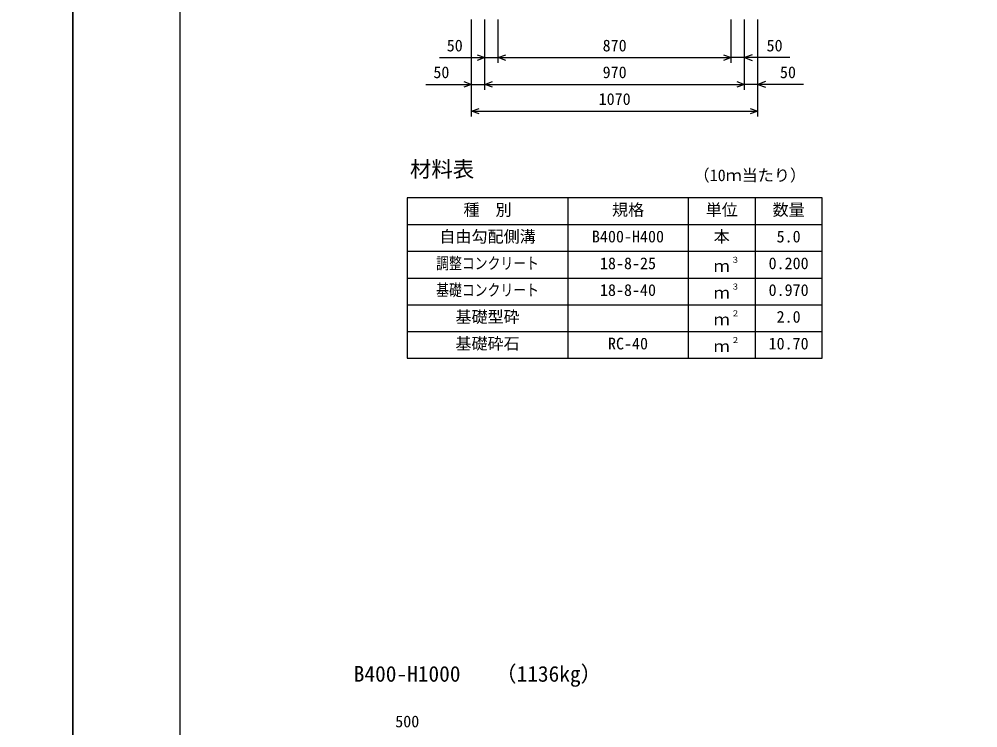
# Model space of a CAD drawing. Units: millimetres, scale not verified. Extents: x -16800 to 16800, y -5940 to 5940.
# Drawn here: x -200 to 3382, y 74 to 2723 of the extents above; entities that cross this region are included whole.
import ezdxf
from ezdxf.enums import TextEntityAlignment as Align

# ---------------------------------------------------------------- set-up
doc = ezdxf.new("R2010")
doc.units = ezdxf.units.MM
doc.header["$LTSCALE"] = 20
for name, color, linetype, lineweight in [('0-0_DIM', 7, 'Continuous', 25), ('0-1_Defpoints', 5, 'Continuous', 25), ('0-3_HYO', 3, 'Continuous', 25), ('0-4_HYO2', 4, 'Continuous', 25), ('0-6_TXT', 7, 'Continuous', 25), ('0-7_WAKU', 3, 'Continuous', 25)]:
    doc.layers.add(name, color=color, linetype=linetype, lineweight=lineweight)
doc.styles.add('ＭＳ ゴシック', font='')
doc.styles.get('ＭＳ ゴシック').set_extended_font_data('MS Gothic')

msp = doc.modelspace()

# ---------------------------------------------------------------- linework, layer by layer
at = {"layer": '0-0_DIM'}
for p, q in [((1490, 2358.95), (1490, 2721.29)), ((1540, 2458.95), (1540, 2721.29)), ((1590, 2558.95), (1590, 2721.29)), ((2460, 2558.95), (2460, 2721.29)), ((2510, 2458.95), (2510, 2721.29)), ((2560, 2358.95), (2560, 2721.29)), ((1370, 2578.95), (1590, 2578.95)), ((1590, 2578.95), (2460, 2578.95)), ((2680, 2578.95), (2460, 2578.95)), ((1320, 2478.95), (1540, 2478.95)), ((1540, 2478.95), (2510, 2478.95)), ((2730, 2478.95), (2510, 2478.95)), ((1490, 2378.95), (2560, 2378.95))]:
    msp.add_line(p, q, dxfattribs=at)
for points in [[(1511.81, 2589.21), (1540, 2578.95), (1511.81, 2568.69)], [(1618.19, 2568.69), (1590, 2578.95), (1618.19, 2589.21)], [(2431.81, 2589.21), (2460, 2578.95), (2431.81, 2568.69)], [(2538.19, 2589.21), (2510, 2578.95), (2538.19, 2568.69)], [(1461.81, 2489.21), (1490, 2478.95), (1461.81, 2468.69)], [(1568.19, 2468.69), (1540, 2478.95), (1568.19, 2489.21)], [(2481.81, 2489.21), (2510, 2478.95), (2481.81, 2468.69)], [(2588.19, 2489.21), (2560, 2478.95), (2588.19, 2468.69)], [(1518.19, 2368.69), (1490, 2378.95), (1518.19, 2389.21)], [(2531.81, 2389.21), (2560, 2378.95), (2531.81, 2368.69)]]:
    msp.add_lwpolyline(points, dxfattribs=at)
at = {"layer": '0-1_Defpoints'}
for points in [[(-16800, -5940), (0, -5940), (0, 5940), (-16800, 5940)], [(0, -5940), (16800, -5940), (16800, 5940), (0, 5940)]]:
    msp.add_lwpolyline(points, close=True, dxfattribs=at)
at = {"layer": '0-3_HYO'}
for p, q in [((1850, 2055), (1850, 1455)), ((2300, 2055), (2300, 1455)), ((2550, 2055), (2550, 1455)), ((1250, 1955), (2800, 1955))]:
    msp.add_line(p, q, dxfattribs=at)
msp.add_lwpolyline([(1250, 1455), (2800, 1455), (2800, 2055), (1250, 2055)], close=True, dxfattribs=at)
at = {"layer": '0-4_HYO2'}
for p, q in [((1250, 1855), (2800, 1855)), ((1250, 1755), (2800, 1755)), ((1250, 1655), (2800, 1655)), ((1250, 1555), (2800, 1555))]:
    msp.add_line(p, q, dxfattribs=at)
at = {"layer": '0-7_WAKU'}
msp.add_lwpolyline([(400, -5540), (16400, -5540), (16400, 5540), (400, 5540)], close=True, dxfattribs=at)

# ---------------------------------------------------------------- texts
at = {"layer": '0-0_DIM', "style": 'ＭＳ ゴシック'}
for s, p in [('50', (1397.56, 2588.95)), ('870', (1980, 2588.95)), ('50', (2592.44, 2588.95)), ('50', (1347.56, 2488.95)), ('970', (1980, 2488.95)), ('50', (2642.44, 2488.95)), ('1070', (1965, 2388.95)), ('500', (1205, 62.67))]:
    msp.add_text(s, height=43.99, dxfattribs=at).set_placement(p, align=Align.BOTTOM_LEFT)
at = {"layer": '0-6_TXT', "style": 'ＭＳ ゴシック'}
for s, height, p in [('材料表', 58.65, (1260, 2115)), ('（10ｍ当たり）', 43.99, (2320, 2104)), ('種\u3000別', 43.99, (1460, 1975)), ('規格', 43.99, (2015, 1975)), ('単位', 43.99, (2365, 1975)), ('数量', 43.99, (2615, 1975)), ('自由勾配側溝', 43.99, (1370, 1875)), ('本', 43.99, (2395, 1875)), ('B400-H400', 43.99, (1940, 1875)), ('5.0', 43.99, (2630, 1875)), ('18-8-25', 43.99, (1970, 1775)), ('３', 21.99, (2460.54, 1805.37)), ('0.200', 43.99, (2600, 1775)), ('ｍ', 43.99, (2395, 1765)), ('18-8-40', 43.99, (1970, 1675)), ('３', 21.99, (2460.54, 1705.37)), ('0.970', 43.99, (2600, 1675)), ('ｍ', 43.99, (2395, 1665)), ('基礎型砕', 43.99, (1430, 1575)), ('２', 21.99, (2460.54, 1605.37)), ('2.0', 43.99, (2630, 1575)), ('ｍ', 43.99, (2395, 1565)), ('基礎砕石', 43.99, (1430, 1475)), ('RC-40', 43.99, (2000, 1475)), ('ｍ', 43.99, (2395, 1465)), ('２', 21.99, (2460.54, 1505.37)), ('10.70', 43.99, (2600, 1475)), ('B400-H1000', 58.65, (1050, 228.77)), ('（1136kg）', 58.65, (1578.37, 228.77))]:
    msp.add_text(s, height=height, dxfattribs=at).set_placement(p, align=Align.BOTTOM_LEFT)
at = {"layer": '0-6_TXT', "style": 'ＭＳ ゴシック', "width": 0.8}
for s, p in [('調整コンクリート', (1358, 1775)), ('基礎コンクリート', (1358, 1675))]:
    msp.add_text(s, height=43.99, dxfattribs=at).set_placement(p, align=Align.BOTTOM_LEFT)

doc.saveas('drawing.dxf')
